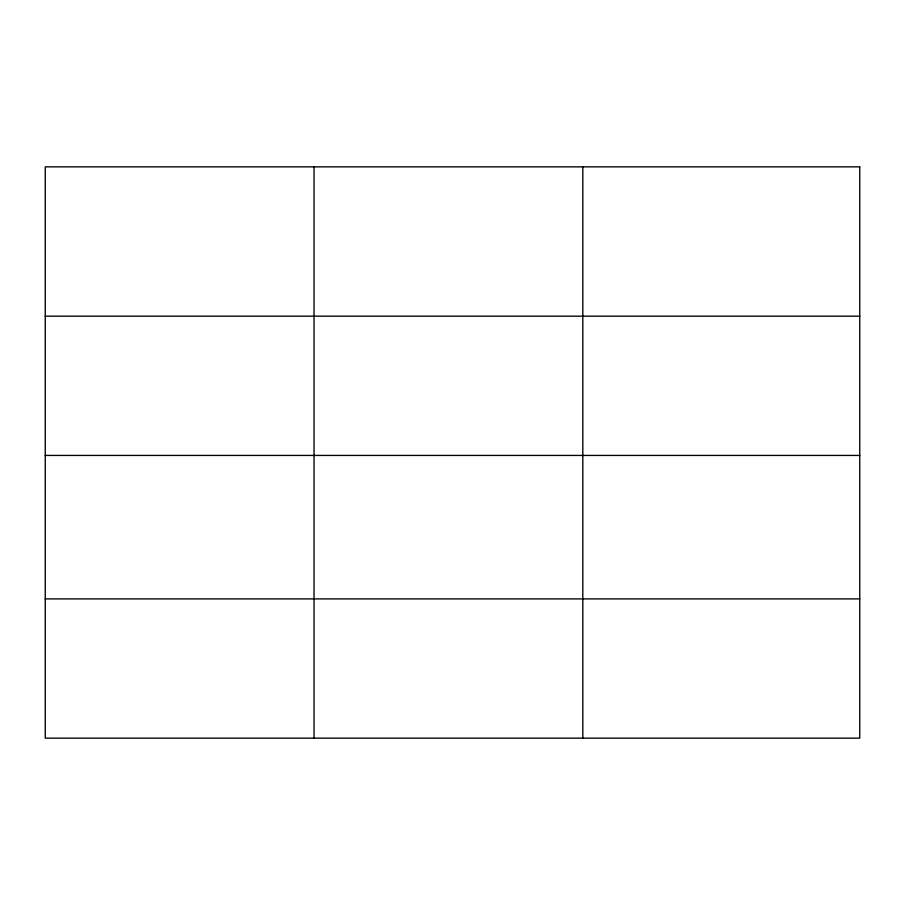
<?xml version="1.0" encoding="UTF-8"?>
<svg xmlns="http://www.w3.org/2000/svg" width="905" height="905" viewBox="0 0 905 905"><rect width="100%" height="100%" fill="white"/><g stroke="black" fill="none" stroke-linecap="round" stroke-linejoin="round"><path stroke-width="1.36" d="M45.25 316.173L859.75 316.173M45.25 455.43L859.75 455.43M45.25 598.895L859.75 598.895M582.82 166.859L582.82 738.141M314.035 166.859L314.035 738.141M859.75 166.859L45.25 166.859L45.25 738.141L859.75 738.141L859.75 166.859"/></g></svg>
